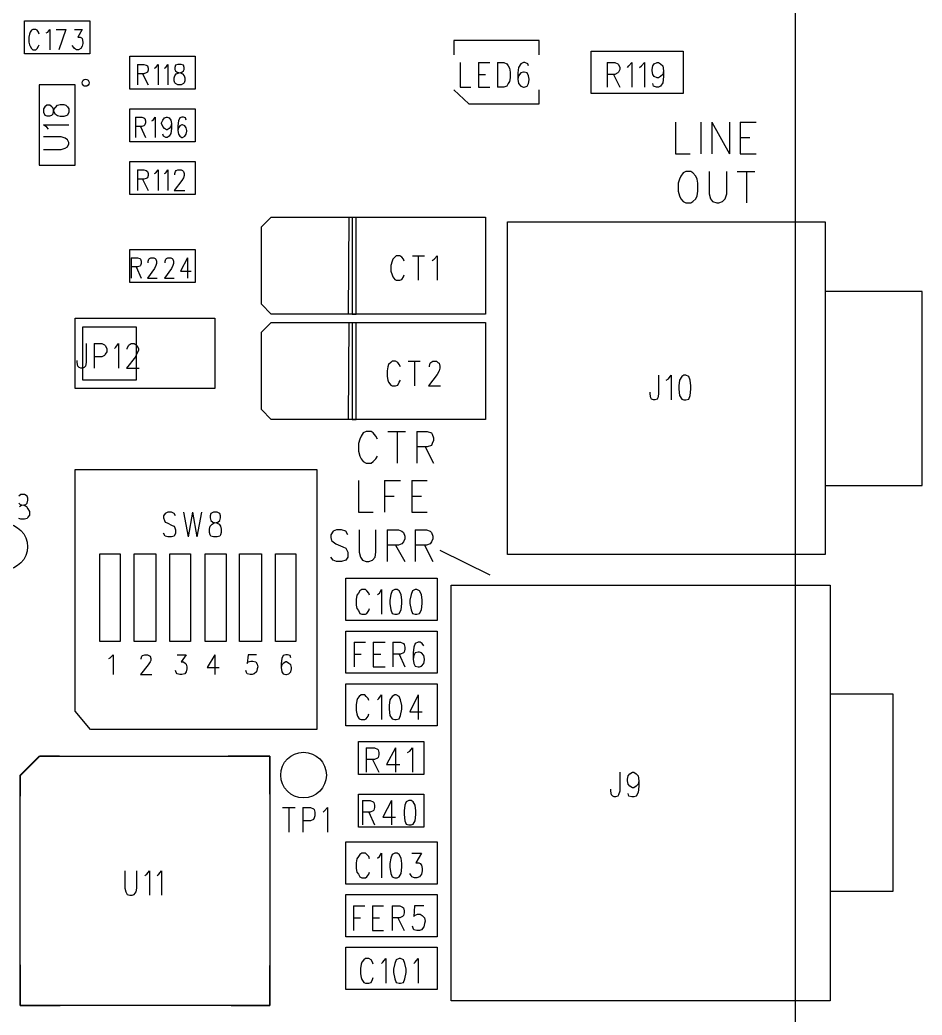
# Model space of a CAD drawing. Extents: x 11.9 to 28.1, y 10.8 to 21.2.
# Drawn here: x 22.345 to 23.628, y 15.75 to 17.166 of the extents above; entities that cross this region are included whole.
import ezdxf

# ---------------------------------------------------------------- set-up
doc = ezdxf.new("R2010")
doc.units = 0
doc.header["$MEASUREMENT"] = 0
doc.layers.add('LAYNR1', color=2, linetype='Continuous')

msp = doc.modelspace()

# ---------------------------------------------------------------- linework, layer by layer
at = {"layer": 'LAYNR1', "color": 7}
for points in [[(23.448, 14.641), (23.448, 20.041)], [(22.351, 17.164), (22.444, 17.164)], [(22.351, 17.117), (22.351, 17.164)], [(22.444, 17.164), (22.444, 17.117)], [(22.369, 17.151), (22.367, 17.152), (22.363, 17.152), (22.361, 17.151), (22.359, 17.148), (22.358, 17.145)], [(22.372, 17.145), (22.371, 17.148), (22.369, 17.151)], [(22.382, 17.147), (22.384, 17.148), (22.387, 17.152), (22.387, 17.123)], [(22.396, 17.152), (22.41, 17.152)], [(22.41, 17.152), (22.4, 17.123)], [(22.422, 17.152), (22.433, 17.152), (22.427, 17.141), (22.43, 17.141), (22.432, 17.14), (22.433, 17.139), (22.434, 17.134), (22.434, 17.132), (22.433, 17.128), (22.431, 17.125), (22.428, 17.123), (22.425, 17.123), (22.422, 17.125), (22.421, 17.126), (22.419, 17.129)], [(22.358, 17.145), (22.357, 17.141), (22.357, 17.134), (22.358, 17.13)], [(23.083, 17.136), (22.962, 17.136)], [(22.962, 17.136), (22.962, 17.116)], [(23.083, 17.116), (23.083, 17.136)], [(22.358, 17.13), (22.359, 17.128), (22.361, 17.125), (22.363, 17.123), (22.367, 17.123), (22.369, 17.125)], [(22.369, 17.125), (22.371, 17.128), (22.372, 17.13)], [(23.157, 17.121), (23.288, 17.121)], [(23.157, 17.061), (23.157, 17.121)], [(23.288, 17.121), (23.288, 17.061)], [(22.444, 17.117), (22.351, 17.117)], [(22.501, 17.067), (22.501, 17.114)], [(22.501, 17.114), (22.594, 17.114)], [(22.594, 17.114), (22.594, 17.067)], [(22.512, 17.102), (22.512, 17.073)], [(22.512, 17.102), (22.521, 17.102), (22.524, 17.101), (22.526, 17.1), (22.527, 17.097), (22.527, 17.094), (22.526, 17.091), (22.524, 17.09), (22.521, 17.089), (22.512, 17.089)], [(22.536, 17.097), (22.538, 17.098), (22.541, 17.102), (22.541, 17.073)], [(22.55, 17.097), (22.552, 17.098), (22.555, 17.102), (22.555, 17.073)], [(22.564, 17.083), (22.565, 17.086), (22.567, 17.089), (22.571, 17.09), (22.575, 17.091), (22.577, 17.093), (22.578, 17.095), (22.578, 17.098), (22.577, 17.101), (22.574, 17.102), (22.569, 17.102)], [(22.569, 17.102), (22.566, 17.101), (22.565, 17.098), (22.565, 17.095), (22.566, 17.093), (22.568, 17.091), (22.573, 17.09), (22.576, 17.089)], [(22.971, 17.105), (22.971, 17.07)], [(22.997, 17.105), (22.997, 17.07)], [(22.997, 17.105), (23.013, 17.105)], [(23.024, 17.105), (23.024, 17.07)], [(23.024, 17.105), (23.033, 17.105)], [(23.033, 17.105), (23.037, 17.103)], [(23.037, 17.103), (23.039, 17.1)], [(23.039, 17.1), (23.041, 17.097)], [(23.041, 17.097), (23.042, 17.091)], [(23.054, 17.098), (23.053, 17.09)], [(23.057, 17.103), (23.054, 17.098)], [(23.061, 17.105), (23.057, 17.103)], [(23.063, 17.105), (23.061, 17.105)], [(23.067, 17.103), (23.063, 17.105)], [(23.068, 17.1), (23.067, 17.103)], [(23.18, 17.105), (23.18, 17.07)], [(23.18, 17.105), (23.191, 17.105), (23.195, 17.103), (23.196, 17.102), (23.198, 17.098), (23.198, 17.095), (23.196, 17.091), (23.195, 17.09), (23.191, 17.088), (23.18, 17.088)], [(23.209, 17.098), (23.211, 17.1), (23.215, 17.105), (23.215, 17.07)], [(23.226, 17.098), (23.229, 17.1), (23.233, 17.105), (23.233, 17.07)], [(23.26, 17.093), (23.259, 17.088), (23.256, 17.085), (23.253, 17.083), (23.251, 17.083), (23.247, 17.085), (23.245, 17.088), (23.244, 17.093), (23.244, 17.095), (23.245, 17.1), (23.247, 17.103), (23.251, 17.105), (23.253, 17.105), (23.256, 17.103), (23.259, 17.1), (23.26, 17.093), (23.26, 17.085), (23.259, 17.076), (23.256, 17.071), (23.253, 17.07), (23.25, 17.07), (23.246, 17.071), (23.245, 17.075)], [(22.519, 17.089), (22.527, 17.073)], [(22.576, 17.089), (22.578, 17.086), (22.579, 17.083), (22.579, 17.079), (22.578, 17.076), (22.577, 17.075), (22.574, 17.073), (22.569, 17.073), (22.566, 17.075), (22.565, 17.076), (22.564, 17.079)], [(22.564, 17.079), (22.564, 17.083)], [(22.997, 17.088), (23.007, 17.088)], [(23.041, 17.078), (23.039, 17.075)], [(23.042, 17.083), (23.041, 17.078)], [(23.042, 17.091), (23.042, 17.083)], [(23.053, 17.09), (23.053, 17.081)], [(23.054, 17.086), (23.053, 17.081)], [(23.053, 17.081), (23.054, 17.075)], [(23.057, 17.09), (23.054, 17.086)], [(23.061, 17.091), (23.057, 17.09)], [(23.062, 17.091), (23.061, 17.091)], [(23.066, 17.09), (23.062, 17.091)], [(23.068, 17.086), (23.066, 17.09)], [(23.069, 17.081), (23.068, 17.086)], [(23.068, 17.075), (23.069, 17.08)], [(23.069, 17.08), (23.069, 17.081)], [(23.189, 17.088), (23.198, 17.07)], [(22.372, 17.073), (22.372, 16.959)], [(22.423, 17.073), (22.372, 17.073)], [(22.423, 16.959), (22.423, 17.073)], [(22.594, 17.067), (22.501, 17.067)], [(22.962, 17.066), (22.983, 17.046)], [(22.971, 17.07), (22.986, 17.07)], [(22.997, 17.07), (23.013, 17.07)], [(23.033, 17.07), (23.024, 17.07)], [(23.037, 17.071), (23.033, 17.07)], [(23.039, 17.075), (23.037, 17.071)], [(23.054, 17.075), (23.057, 17.071)], [(23.057, 17.071), (23.061, 17.07)], [(23.061, 17.07), (23.062, 17.07)], [(23.062, 17.07), (23.066, 17.071)], [(23.066, 17.071), (23.068, 17.075)], [(23.083, 17.046), (23.083, 17.066)], [(23.288, 17.061), (23.157, 17.061)], [(22.501, 17.039), (22.594, 17.039)], [(22.501, 16.992), (22.501, 17.039)], [(22.594, 17.039), (22.594, 16.992)], [(22.983, 17.046), (23.083, 17.046)], [(22.509, 17.027), (22.509, 16.998)], [(22.509, 17.027), (22.518, 17.027), (22.521, 17.026), (22.522, 17.025), (22.523, 17.022), (22.523, 17.019), (22.522, 17.016), (22.521, 17.015), (22.518, 17.014), (22.509, 17.014)], [(22.532, 17.022), (22.534, 17.023), (22.537, 17.027), (22.537, 16.998)], [(22.56, 17.018), (22.559, 17.014), (22.557, 17.011), (22.554, 17.009), (22.553, 17.009), (22.55, 17.011), (22.548, 17.014), (22.546, 17.018), (22.546, 17.019), (22.548, 17.023), (22.55, 17.026), (22.553, 17.027), (22.554, 17.027), (22.557, 17.026), (22.559, 17.023), (22.56, 17.018), (22.56, 17.011), (22.559, 17.004), (22.557, 17), (22.554, 16.998), (22.552, 16.998), (22.549, 17), (22.548, 17.003)], [(22.581, 17.023), (22.58, 17.026), (22.577, 17.027), (22.575, 17.027), (22.572, 17.026), (22.57, 17.022), (22.569, 17.015), (22.569, 17.008), (22.57, 17.003), (22.572, 17), (22.575, 16.998), (22.576, 16.998), (22.579, 17), (22.581, 17.003), (22.582, 17.007), (22.582, 17.008), (22.581, 17.012), (22.579, 17.015), (22.576, 17.016), (22.575, 17.016), (22.572, 17.015), (22.57, 17.012), (22.569, 17.008)], [(22.385, 17.01), (22.383, 17.013), (22.378, 17.016), (22.414, 17.016)], [(22.516, 17.014), (22.523, 16.998)], [(23.277, 17.02), (23.277, 16.975)], [(23.313, 17.02), (23.313, 16.975)], [(23.329, 17.02), (23.329, 16.975)], [(23.329, 17.02), (23.354, 16.975)], [(23.354, 17.02), (23.354, 16.975)], [(23.369, 17.02), (23.369, 16.975)], [(23.369, 17.02), (23.392, 17.02)], [(22.378, 16.981), (22.403, 16.981), (22.409, 16.983), (22.412, 16.985), (22.414, 16.989), (22.414, 16.991), (22.412, 16.995), (22.409, 16.997), (22.403, 16.999), (22.378, 16.999)], [(23.369, 16.998), (23.383, 16.998)], [(22.594, 16.992), (22.501, 16.992)], [(22.501, 16.964), (22.594, 16.964)], [(22.501, 16.917), (22.501, 16.964)], [(22.594, 16.964), (22.594, 16.917)], [(23.277, 16.975), (23.298, 16.975)], [(23.369, 16.975), (23.392, 16.975)], [(22.372, 16.959), (22.423, 16.959)], [(22.512, 16.952), (22.512, 16.923)], [(22.512, 16.952), (22.521, 16.952), (22.524, 16.951), (22.526, 16.95), (22.527, 16.947), (22.527, 16.944), (22.526, 16.941), (22.524, 16.94), (22.521, 16.939), (22.512, 16.939)], [(22.536, 16.947), (22.538, 16.948), (22.541, 16.952), (22.541, 16.923)], [(22.55, 16.947), (22.552, 16.948), (22.555, 16.952), (22.555, 16.923)], [(22.576, 16.951), (22.577, 16.95), (22.578, 16.947), (22.578, 16.944), (22.577, 16.941), (22.575, 16.937), (22.564, 16.923)], [(22.565, 16.945), (22.565, 16.947), (22.566, 16.95), (22.567, 16.951), (22.569, 16.952), (22.574, 16.952), (22.576, 16.951)], [(23.292, 16.95), (23.288, 16.948), (23.285, 16.943), (23.283, 16.939)], [(23.308, 16.939), (23.306, 16.943), (23.302, 16.948), (23.299, 16.95), (23.292, 16.95)], [(23.325, 16.95), (23.325, 16.918), (23.327, 16.911), (23.33, 16.907), (23.336, 16.905)], [(23.339, 16.905), (23.344, 16.907), (23.348, 16.911), (23.35, 16.918), (23.35, 16.95)], [(23.365, 16.95), (23.39, 16.95)], [(23.378, 16.95), (23.378, 16.905)], [(22.519, 16.939), (22.527, 16.923)], [(23.283, 16.939), (23.281, 16.933), (23.281, 16.922)], [(23.309, 16.922), (23.309, 16.933), (23.308, 16.939)], [(22.564, 16.923), (22.579, 16.923)], [(23.281, 16.922), (23.283, 16.915), (23.285, 16.911), (23.288, 16.907), (23.292, 16.905)], [(23.299, 16.905), (23.302, 16.907), (23.306, 16.911), (23.308, 16.915), (23.309, 16.922)], [(22.594, 16.917), (22.501, 16.917)], [(23.292, 16.905), (23.299, 16.905)], [(23.336, 16.905), (23.339, 16.905)], [(22.688, 16.871), (22.702, 16.885)], [(22.702, 16.885), (23.007, 16.885)], [(22.812, 16.747), (22.813, 16.885)], [(22.813, 16.885), (22.817, 16.885)], [(22.817, 16.885), (22.817, 16.747)], [(22.823, 16.747), (22.823, 16.885)], [(23.007, 16.885), (23.007, 16.747)], [(22.688, 16.761), (22.688, 16.871)], [(23.038, 16.405), (23.038, 16.878)], [(23.038, 16.878), (23.49, 16.878)], [(23.49, 16.878), (23.49, 16.405)], [(22.501, 16.792), (22.501, 16.839)], [(22.501, 16.839), (22.594, 16.839)], [(22.594, 16.839), (22.594, 16.792)], [(22.503, 16.827), (22.503, 16.798)], [(22.503, 16.827), (22.512, 16.827), (22.515, 16.826), (22.516, 16.825), (22.517, 16.822), (22.517, 16.819), (22.516, 16.816), (22.515, 16.815), (22.512, 16.814), (22.503, 16.814)], [(22.527, 16.82), (22.527, 16.822), (22.528, 16.825), (22.529, 16.826), (22.531, 16.827), (22.535, 16.827), (22.537, 16.826), (22.538, 16.825), (22.539, 16.822), (22.539, 16.819), (22.538, 16.816), (22.536, 16.812), (22.526, 16.798), (22.54, 16.798)], [(22.551, 16.82), (22.551, 16.822), (22.552, 16.825), (22.553, 16.826), (22.555, 16.827), (22.559, 16.827), (22.561, 16.826), (22.562, 16.825), (22.563, 16.822), (22.563, 16.819), (22.562, 16.816), (22.56, 16.812), (22.55, 16.798), (22.564, 16.798)], [(22.583, 16.827), (22.573, 16.808), (22.588, 16.808)], [(22.583, 16.827), (22.583, 16.798)], [(22.891, 16.822), (22.89, 16.825), (22.888, 16.828), (22.885, 16.83), (22.88, 16.83), (22.878, 16.828), (22.875, 16.825), (22.874, 16.822), (22.872, 16.816), (22.872, 16.808), (22.874, 16.803), (22.875, 16.8), (22.878, 16.796), (22.88, 16.795), (22.885, 16.795), (22.888, 16.796), (22.89, 16.8), (22.891, 16.803)], [(22.903, 16.83), (22.92, 16.83)], [(22.911, 16.83), (22.911, 16.795)], [(22.931, 16.823), (22.934, 16.825), (22.938, 16.83), (22.938, 16.795)], [(22.51, 16.814), (22.517, 16.798)], [(22.594, 16.792), (22.501, 16.792)], [(23.628, 16.779), (23.49, 16.779)], [(23.628, 16.503), (23.628, 16.779)], [(22.702, 16.747), (22.688, 16.761)], [(22.423, 16.741), (22.622, 16.741)], [(22.423, 16.641), (22.423, 16.741)], [(22.622, 16.741), (22.622, 16.641)], [(23.007, 16.747), (22.702, 16.747)], [(22.817, 16.747), (22.823, 16.747)], [(22.434, 16.729), (22.51, 16.729)], [(22.434, 16.653), (22.434, 16.729)], [(22.51, 16.729), (22.51, 16.653)], [(22.688, 16.721), (22.702, 16.735)], [(22.702, 16.735), (23.007, 16.735)], [(22.812, 16.597), (22.813, 16.735)], [(22.813, 16.735), (22.817, 16.735)], [(22.817, 16.735), (22.817, 16.597)], [(22.823, 16.597), (22.823, 16.735)], [(23.007, 16.735), (23.007, 16.597)], [(22.688, 16.611), (22.688, 16.721)], [(22.439, 16.705), (22.439, 16.678), (22.438, 16.673), (22.436, 16.671), (22.434, 16.67), (22.431, 16.67), (22.429, 16.671), (22.427, 16.673), (22.426, 16.678), (22.426, 16.681)], [(22.45, 16.705), (22.45, 16.67)], [(22.45, 16.705), (22.461, 16.705), (22.465, 16.703), (22.466, 16.702), (22.468, 16.698), (22.468, 16.693), (22.466, 16.69), (22.465, 16.688), (22.461, 16.686), (22.45, 16.686)], [(22.479, 16.698), (22.481, 16.7), (22.485, 16.705), (22.485, 16.67)], [(22.497, 16.697), (22.497, 16.698), (22.499, 16.702), (22.5, 16.703), (22.503, 16.705), (22.507, 16.705), (22.51, 16.703), (22.511, 16.702), (22.513, 16.698), (22.513, 16.695), (22.511, 16.691), (22.509, 16.686), (22.496, 16.67), (22.514, 16.67)], [(22.868, 16.672), (22.867, 16.666)], [(22.869, 16.675), (22.868, 16.672)], [(22.872, 16.678), (22.869, 16.675)], [(22.874, 16.68), (22.872, 16.678)], [(22.879, 16.68), (22.874, 16.68)], [(22.882, 16.678), (22.879, 16.68)], [(22.884, 16.675), (22.882, 16.678)], [(22.886, 16.672), (22.884, 16.675)], [(22.897, 16.68), (22.914, 16.68)], [(22.906, 16.68), (22.906, 16.645)], [(22.927, 16.673), (22.928, 16.677)], [(22.927, 16.672), (22.927, 16.673)], [(22.928, 16.677), (22.929, 16.678)], [(22.929, 16.678), (22.932, 16.68)], [(22.932, 16.68), (22.937, 16.68)], [(22.937, 16.68), (22.939, 16.678)], [(22.939, 16.678), (22.941, 16.677)], [(22.941, 16.677), (22.942, 16.673)], [(22.942, 16.67), (22.941, 16.666)], [(22.942, 16.673), (22.942, 16.67)], [(22.51, 16.653), (22.434, 16.653)], [(22.867, 16.666), (22.867, 16.658)], [(22.867, 16.658), (22.868, 16.653)], [(22.868, 16.653), (22.869, 16.65)], [(22.884, 16.65), (22.886, 16.653)], [(22.938, 16.661), (22.926, 16.645)], [(22.941, 16.666), (22.938, 16.661)], [(23.253, 16.66), (23.253, 16.633)], [(23.264, 16.653), (23.267, 16.655)], [(23.267, 16.655), (23.271, 16.66)], [(23.271, 16.66), (23.271, 16.625)], [(23.283, 16.653), (23.282, 16.645)], [(23.286, 16.658), (23.283, 16.653)], [(23.289, 16.66), (23.286, 16.658)], [(23.292, 16.66), (23.289, 16.66)], [(23.296, 16.658), (23.292, 16.66)], [(23.298, 16.653), (23.296, 16.658)], [(23.299, 16.645), (23.298, 16.653)], [(22.622, 16.641), (22.423, 16.641)], [(22.869, 16.65), (22.872, 16.646)], [(22.872, 16.646), (22.874, 16.645)], [(22.874, 16.645), (22.879, 16.645)], [(22.879, 16.645), (22.882, 16.646)], [(22.882, 16.646), (22.884, 16.65)], [(22.926, 16.645), (22.943, 16.645)], [(23.282, 16.645), (23.282, 16.64)], [(23.282, 16.64), (23.283, 16.631)], [(23.298, 16.631), (23.299, 16.64)], [(23.299, 16.64), (23.299, 16.645)], [(23.241, 16.633), (23.241, 16.636)], [(23.242, 16.628), (23.241, 16.633)], [(23.243, 16.626), (23.242, 16.628)], [(23.246, 16.625), (23.243, 16.626)], [(23.248, 16.625), (23.246, 16.625)], [(23.251, 16.626), (23.248, 16.625)], [(23.252, 16.628), (23.251, 16.626)], [(23.253, 16.633), (23.252, 16.628)], [(23.283, 16.631), (23.286, 16.626)], [(23.286, 16.626), (23.289, 16.625)], [(23.289, 16.625), (23.292, 16.625)], [(23.292, 16.625), (23.296, 16.626)], [(23.296, 16.626), (23.298, 16.631)], [(22.702, 16.597), (22.688, 16.611)], [(23.007, 16.597), (22.702, 16.597)], [(22.817, 16.597), (22.823, 16.597)], [(22.828, 16.569), (22.826, 16.563), (22.826, 16.552)], [(22.853, 16.569), (22.851, 16.573), (22.847, 16.578), (22.844, 16.58), (22.837, 16.58), (22.833, 16.578), (22.83, 16.573), (22.828, 16.569)], [(22.868, 16.58), (22.893, 16.58)], [(22.881, 16.58), (22.881, 16.535)], [(22.909, 16.58), (22.909, 16.535)], [(22.909, 16.58), (22.924, 16.58), (22.93, 16.578), (22.931, 16.576), (22.933, 16.571), (22.933, 16.567), (22.931, 16.563), (22.93, 16.56), (22.924, 16.558), (22.909, 16.558)], [(22.921, 16.558), (22.933, 16.535)], [(22.826, 16.552), (22.828, 16.545), (22.83, 16.541), (22.833, 16.537), (22.837, 16.535)], [(22.844, 16.535), (22.847, 16.537), (22.851, 16.541), (22.853, 16.545)], [(22.423, 16.526), (22.767, 16.526)], [(22.423, 16.182), (22.423, 16.526)], [(22.767, 16.526), (22.767, 16.156)], [(22.837, 16.535), (22.844, 16.535)], [(22.826, 16.51), (22.826, 16.465)], [(22.863, 16.51), (22.863, 16.465)], [(22.863, 16.51), (22.886, 16.51)], [(22.902, 16.51), (22.902, 16.465)], [(22.902, 16.51), (22.924, 16.51)], [(23.49, 16.503), (23.628, 16.503)], [(22.344, 16.473), (22.347, 16.475), (22.353, 16.476), (22.355, 16.478), (22.356, 16.482), (22.356, 16.485), (22.355, 16.488), (22.351, 16.49), (22.346, 16.49), (22.346, 16.49), (22.343, 16.488)], [(22.863, 16.488), (22.877, 16.488)], [(22.902, 16.488), (22.916, 16.488)], [(22.343, 16.478), (22.345, 16.476), (22.35, 16.475), (22.354, 16.473), (22.356, 16.47), (22.358, 16.466), (22.358, 16.461), (22.356, 16.458), (22.355, 16.456), (22.351, 16.455), (22.346, 16.455), (22.343, 16.456)], [(22.566, 16.46), (22.564, 16.463), (22.56, 16.465), (22.555, 16.465), (22.551, 16.463), (22.549, 16.46), (22.549, 16.457), (22.55, 16.453), (22.551, 16.451), (22.554, 16.45), (22.561, 16.446), (22.564, 16.445), (22.565, 16.443), (22.566, 16.44), (22.566, 16.435), (22.564, 16.431), (22.56, 16.43), (22.555, 16.43), (22.551, 16.431), (22.549, 16.435)], [(22.577, 16.465), (22.584, 16.43)], [(22.59, 16.465), (22.584, 16.43)], [(22.59, 16.465), (22.596, 16.43)], [(22.603, 16.465), (22.596, 16.43)], [(22.826, 16.465), (22.847, 16.465)], [(22.902, 16.465), (22.924, 16.465)], [(22.811, 16.433), (22.808, 16.438), (22.802, 16.44), (22.795, 16.44), (22.79, 16.438), (22.787, 16.433), (22.787, 16.429)], [(22.827, 16.44), (22.827, 16.408), (22.829, 16.401), (22.832, 16.397), (22.837, 16.395)], [(22.841, 16.395), (22.846, 16.397), (22.85, 16.401), (22.851, 16.408), (22.851, 16.44)], [(22.867, 16.44), (22.867, 16.395)], [(22.867, 16.44), (22.883, 16.44), (22.888, 16.438), (22.89, 16.436), (22.892, 16.431), (22.892, 16.427), (22.89, 16.423), (22.888, 16.42), (22.883, 16.418), (22.867, 16.418)], [(22.907, 16.44), (22.907, 16.395)], [(22.907, 16.44), (22.923, 16.44), (22.928, 16.438), (22.93, 16.436), (22.932, 16.431), (22.932, 16.427), (22.93, 16.423), (22.928, 16.42), (22.923, 16.418), (22.907, 16.418)], [(22.787, 16.429), (22.788, 16.425), (22.79, 16.423), (22.794, 16.42), (22.804, 16.416), (22.808, 16.414), (22.809, 16.412)], [(22.809, 16.412), (22.811, 16.408), (22.811, 16.401), (22.808, 16.397), (22.802, 16.395)], [(22.879, 16.418), (22.892, 16.395)], [(22.92, 16.418), (22.932, 16.395)], [(22.458, 16.406), (22.487, 16.406)], [(22.458, 16.281), (22.458, 16.406)], [(22.487, 16.406), (22.487, 16.281)], [(22.507, 16.406), (22.538, 16.406)], [(22.507, 16.281), (22.507, 16.406)], [(22.538, 16.406), (22.538, 16.281)], [(22.558, 16.406), (22.587, 16.406)], [(22.558, 16.281), (22.558, 16.406)], [(22.587, 16.406), (22.587, 16.281)], [(22.608, 16.406), (22.638, 16.406)], [(22.608, 16.281), (22.608, 16.406)], [(22.638, 16.406), (22.638, 16.281)], [(22.657, 16.406), (22.688, 16.406)], [(22.657, 16.281), (22.657, 16.406)], [(22.688, 16.406), (22.688, 16.281)], [(22.708, 16.406), (22.737, 16.406)], [(22.708, 16.281), (22.708, 16.406)], [(22.737, 16.406), (22.737, 16.281)], [(22.795, 16.395), (22.79, 16.397), (22.787, 16.401)], [(22.942, 16.411), (23.013, 16.376)], [(23.49, 16.405), (23.038, 16.405)], [(22.802, 16.395), (22.795, 16.395)], [(22.837, 16.395), (22.841, 16.395)], [(22.808, 16.311), (22.808, 16.371)], [(22.808, 16.371), (22.938, 16.371)], [(22.938, 16.371), (22.938, 16.311)], [(22.831, 16.355), (22.828, 16.353)], [(22.836, 16.355), (22.831, 16.355)], [(22.838, 16.353), (22.836, 16.355)], [(22.856, 16.35), (22.859, 16.355)], [(22.859, 16.355), (22.859, 16.32)], [(22.878, 16.355), (22.874, 16.353)], [(22.881, 16.355), (22.878, 16.355)], [(22.884, 16.353), (22.881, 16.355)], [(22.907, 16.355), (22.903, 16.353)], [(22.909, 16.355), (22.907, 16.355)], [(22.913, 16.353), (22.909, 16.355)], [(22.958, 15.77), (22.958, 16.361)], [(22.958, 16.361), (23.497, 16.361)], [(23.497, 16.361), (23.497, 15.77)], [(22.824, 16.347), (22.823, 16.341)], [(22.823, 16.341), (22.823, 16.333)], [(22.826, 16.35), (22.824, 16.347)], [(22.828, 16.353), (22.826, 16.35)], [(22.841, 16.35), (22.838, 16.353)], [(22.842, 16.347), (22.841, 16.35)], [(22.853, 16.348), (22.856, 16.35)], [(22.872, 16.348), (22.871, 16.34)], [(22.874, 16.353), (22.872, 16.348)], [(22.887, 16.348), (22.884, 16.353)], [(22.888, 16.34), (22.887, 16.348)], [(22.901, 16.348), (22.899, 16.34)], [(22.903, 16.353), (22.901, 16.348)], [(22.916, 16.348), (22.913, 16.353)], [(22.917, 16.34), (22.916, 16.348)], [(22.823, 16.333), (22.824, 16.328)], [(22.824, 16.328), (22.826, 16.325)], [(22.841, 16.325), (22.842, 16.328)], [(22.871, 16.34), (22.871, 16.335)], [(22.871, 16.335), (22.872, 16.326)], [(22.887, 16.326), (22.888, 16.335)], [(22.888, 16.335), (22.888, 16.34)], [(22.899, 16.34), (22.899, 16.335)], [(22.899, 16.335), (22.901, 16.326)], [(22.916, 16.326), (22.917, 16.335)], [(22.917, 16.335), (22.917, 16.34)], [(22.826, 16.325), (22.828, 16.321)], [(22.828, 16.321), (22.831, 16.32)], [(22.831, 16.32), (22.836, 16.32)], [(22.836, 16.32), (22.838, 16.321)], [(22.838, 16.321), (22.841, 16.325)], [(22.872, 16.326), (22.874, 16.321)], [(22.874, 16.321), (22.878, 16.32)], [(22.878, 16.32), (22.881, 16.32)], [(22.881, 16.32), (22.884, 16.321)], [(22.884, 16.321), (22.887, 16.326)], [(22.901, 16.326), (22.903, 16.321)], [(22.903, 16.321), (22.907, 16.32)], [(22.907, 16.32), (22.909, 16.32)], [(22.909, 16.32), (22.913, 16.321)], [(22.913, 16.321), (22.916, 16.326)], [(22.938, 16.311), (22.808, 16.311)], [(22.808, 16.296), (22.938, 16.296)], [(22.808, 16.236), (22.808, 16.296)], [(22.938, 16.296), (22.938, 16.236)], [(22.487, 16.281), (22.458, 16.281)], [(22.538, 16.281), (22.507, 16.281)], [(22.587, 16.281), (22.558, 16.281)], [(22.638, 16.281), (22.608, 16.281)], [(22.688, 16.281), (22.657, 16.281)], [(22.737, 16.281), (22.708, 16.281)], [(22.82, 16.28), (22.82, 16.245)], [(22.82, 16.28), (22.836, 16.28)], [(22.847, 16.28), (22.847, 16.245)], [(22.847, 16.28), (22.864, 16.28)], [(22.875, 16.28), (22.875, 16.245)], [(22.875, 16.28), (22.886, 16.28), (22.89, 16.278), (22.891, 16.277), (22.892, 16.273), (22.892, 16.27), (22.891, 16.266), (22.89, 16.265), (22.886, 16.263), (22.875, 16.263)], [(22.919, 16.275), (22.917, 16.278), (22.914, 16.28), (22.911, 16.28), (22.907, 16.278), (22.905, 16.273), (22.904, 16.265), (22.904, 16.256), (22.905, 16.25), (22.907, 16.246), (22.911, 16.245), (22.913, 16.245), (22.916, 16.246), (22.919, 16.25), (22.92, 16.255), (22.92, 16.256), (22.919, 16.261), (22.916, 16.265), (22.913, 16.266), (22.911, 16.266), (22.907, 16.265), (22.905, 16.261), (22.904, 16.256)], [(22.471, 16.257), (22.473, 16.258), (22.477, 16.262), (22.477, 16.234)], [(22.517, 16.256), (22.517, 16.257), (22.518, 16.26), (22.519, 16.261), (22.522, 16.262), (22.526, 16.262), (22.528, 16.261), (22.53, 16.26), (22.531, 16.257), (22.531, 16.254), (22.53, 16.252), (22.527, 16.248), (22.516, 16.234)], [(22.568, 16.262), (22.581, 16.262), (22.574, 16.252), (22.577, 16.252), (22.58, 16.25), (22.581, 16.249), (22.582, 16.245)], [(22.622, 16.262), (22.611, 16.244), (22.628, 16.244)], [(22.622, 16.262), (22.622, 16.234)], [(22.681, 16.262), (22.669, 16.262), (22.668, 16.25), (22.669, 16.252), (22.673, 16.253), (22.676, 16.253), (22.68, 16.252), (22.682, 16.249), (22.683, 16.245)], [(22.73, 16.258), (22.729, 16.261), (22.725, 16.262), (22.723, 16.262), (22.719, 16.261), (22.717, 16.257), (22.716, 16.25), (22.716, 16.244), (22.717, 16.238), (22.719, 16.235), (22.723, 16.234)], [(22.82, 16.263), (22.83, 16.263)], [(22.847, 16.263), (22.858, 16.263)], [(22.884, 16.263), (22.892, 16.245)], [(22.582, 16.245), (22.582, 16.242), (22.581, 16.238), (22.579, 16.235), (22.575, 16.234)], [(22.683, 16.245), (22.682, 16.242), (22.681, 16.238), (22.678, 16.235), (22.675, 16.234)], [(22.724, 16.234), (22.727, 16.235), (22.73, 16.238), (22.731, 16.242), (22.731, 16.244), (22.73, 16.248), (22.727, 16.25), (22.724, 16.252), (22.723, 16.252), (22.719, 16.25), (22.717, 16.248), (22.716, 16.244)], [(22.847, 16.245), (22.864, 16.245)], [(22.516, 16.234), (22.532, 16.234)], [(22.572, 16.234), (22.568, 16.235), (22.567, 16.237), (22.566, 16.24)], [(22.575, 16.234), (22.572, 16.234)], [(22.672, 16.234), (22.668, 16.235), (22.667, 16.237), (22.666, 16.24)], [(22.675, 16.234), (22.672, 16.234)], [(22.723, 16.234), (22.724, 16.234)], [(22.938, 16.236), (22.808, 16.236)], [(22.808, 16.161), (22.808, 16.221)], [(22.808, 16.221), (22.938, 16.221)], [(22.938, 16.221), (22.938, 16.161)], [(22.841, 16.197), (22.84, 16.2), (22.837, 16.203), (22.835, 16.205), (22.83, 16.205), (22.827, 16.203), (22.825, 16.2), (22.824, 16.197), (22.823, 16.191), (22.823, 16.183), (22.824, 16.178), (22.825, 16.175), (22.827, 16.171), (22.83, 16.17), (22.835, 16.17), (22.837, 16.171), (22.84, 16.175), (22.841, 16.178)], [(22.853, 16.198), (22.855, 16.2), (22.859, 16.205), (22.859, 16.17)], [(22.911, 16.205), (22.899, 16.181), (22.917, 16.181)], [(22.911, 16.205), (22.911, 16.17)], [(23.587, 16.206), (23.497, 16.206)], [(23.587, 15.926), (23.587, 16.206)], [(22.445, 16.156), (22.423, 16.182)], [(22.938, 16.161), (22.808, 16.161)], [(22.767, 16.156), (22.445, 16.156)], [(22.826, 16.139), (22.919, 16.139)], [(22.826, 16.092), (22.826, 16.139)], [(22.837, 16.13), (22.837, 16.095)], [(22.837, 16.13), (22.849, 16.13), (22.853, 16.128), (22.854, 16.127), (22.855, 16.123), (22.855, 16.12), (22.854, 16.116), (22.853, 16.115), (22.849, 16.113), (22.837, 16.113)], [(22.879, 16.13), (22.866, 16.106), (22.885, 16.106)], [(22.879, 16.13), (22.879, 16.095)], [(22.896, 16.123), (22.899, 16.125), (22.903, 16.13), (22.903, 16.095)], [(22.919, 16.139), (22.919, 16.092)], [(22.373, 16.118), (22.345, 16.09)], [(22.345, 16.091), (22.372, 16.118)], [(22.372, 16.118), (22.7, 16.118)], [(22.401, 16.118), (22.373, 16.118)], [(22.7, 16.118), (22.641, 16.118)], [(22.7, 16.064), (22.7, 16.118)], [(22.7, 16.118), (22.7, 15.763)], [(22.846, 16.113), (22.855, 16.095)], [(22.345, 15.763), (22.345, 16.091)], [(22.345, 16.09), (22.345, 16.061)], [(22.919, 16.092), (22.826, 16.092)], [(23.198, 16.095), (23.198, 16.068), (23.196, 16.063), (23.195, 16.061), (23.192, 16.06), (23.19, 16.06), (23.188, 16.061), (23.186, 16.063), (23.185, 16.068), (23.185, 16.071)], [(23.225, 16.083), (23.224, 16.078), (23.221, 16.075), (23.218, 16.073), (23.216, 16.073), (23.212, 16.075), (23.21, 16.078), (23.209, 16.083), (23.209, 16.085), (23.21, 16.09), (23.212, 16.093), (23.216, 16.095), (23.218, 16.095), (23.221, 16.093), (23.224, 16.09), (23.225, 16.083), (23.225, 16.075), (23.224, 16.066), (23.221, 16.061), (23.218, 16.06), (23.215, 16.06), (23.211, 16.061), (23.21, 16.065)], [(22.826, 16.064), (22.919, 16.064)], [(22.826, 16.017), (22.826, 16.064)], [(22.919, 16.064), (22.919, 16.017)], [(22.718, 16.045), (22.736, 16.045)], [(22.727, 16.045), (22.727, 16.01)], [(22.747, 16.045), (22.747, 16.01)], [(22.747, 16.045), (22.758, 16.045)], [(22.758, 16.045), (22.762, 16.043)], [(22.778, 16.04), (22.782, 16.045)], [(22.782, 16.045), (22.782, 16.01)], [(22.832, 16.055), (22.832, 16.02)], [(22.832, 16.055), (22.843, 16.055)], [(22.843, 16.055), (22.847, 16.053)], [(22.847, 16.053), (22.848, 16.052)], [(22.848, 16.052), (22.849, 16.048)], [(22.849, 16.045), (22.848, 16.041)], [(22.849, 16.048), (22.849, 16.045)], [(22.873, 16.055), (22.861, 16.031)], [(22.873, 16.055), (22.873, 16.02)], [(22.892, 16.048), (22.891, 16.04)], [(22.894, 16.053), (22.892, 16.048)], [(22.898, 16.055), (22.894, 16.053)], [(22.901, 16.055), (22.898, 16.055)], [(22.904, 16.053), (22.901, 16.055)], [(22.907, 16.048), (22.904, 16.053)], [(22.908, 16.04), (22.907, 16.048)], [(22.762, 16.043), (22.763, 16.042)], [(22.763, 16.03), (22.762, 16.028)], [(22.763, 16.042), (22.764, 16.038)], [(22.764, 16.033), (22.763, 16.03)], [(22.764, 16.038), (22.764, 16.033)], [(22.776, 16.038), (22.778, 16.04)], [(22.843, 16.038), (22.832, 16.038)], [(22.841, 16.038), (22.849, 16.02)], [(22.847, 16.04), (22.843, 16.038)], [(22.848, 16.041), (22.847, 16.04)], [(22.861, 16.031), (22.879, 16.031)], [(22.891, 16.04), (22.891, 16.035)], [(22.891, 16.035), (22.892, 16.026)], [(22.907, 16.026), (22.908, 16.035)], [(22.908, 16.035), (22.908, 16.04)], [(22.758, 16.026), (22.747, 16.026)], [(22.762, 16.028), (22.758, 16.026)], [(22.919, 16.017), (22.826, 16.017)], [(22.892, 16.026), (22.894, 16.021)], [(22.894, 16.021), (22.898, 16.02)], [(22.898, 16.02), (22.901, 16.02)], [(22.901, 16.02), (22.904, 16.021)], [(22.904, 16.021), (22.907, 16.026)], [(22.808, 15.936), (22.808, 15.996)], [(22.808, 15.996), (22.938, 15.996)], [(22.938, 15.996), (22.938, 15.936)], [(22.826, 15.975), (22.824, 15.972)], [(22.828, 15.978), (22.826, 15.975)], [(22.831, 15.98), (22.828, 15.978)], [(22.836, 15.98), (22.831, 15.98)], [(22.838, 15.978), (22.836, 15.98)], [(22.841, 15.975), (22.838, 15.978)], [(22.842, 15.972), (22.841, 15.975)], [(22.853, 15.973), (22.856, 15.975)], [(22.856, 15.975), (22.859, 15.98)], [(22.859, 15.98), (22.859, 15.945)], [(22.872, 15.973), (22.871, 15.965)], [(22.874, 15.978), (22.872, 15.973)], [(22.878, 15.98), (22.874, 15.978)], [(22.881, 15.98), (22.878, 15.98)], [(22.884, 15.978), (22.881, 15.98)], [(22.887, 15.973), (22.884, 15.978)], [(22.888, 15.965), (22.887, 15.973)], [(22.902, 15.98), (22.916, 15.98)], [(22.916, 15.98), (22.908, 15.966)], [(22.824, 15.972), (22.823, 15.966)], [(22.823, 15.966), (22.823, 15.958)], [(22.871, 15.965), (22.871, 15.96)], [(22.871, 15.96), (22.872, 15.951)], [(22.887, 15.951), (22.888, 15.96)], [(22.888, 15.96), (22.888, 15.965)], [(22.908, 15.966), (22.912, 15.966)], [(22.912, 15.966), (22.914, 15.965)], [(22.914, 15.965), (22.916, 15.963)], [(22.916, 15.963), (22.917, 15.958)], [(22.494, 15.955), (22.494, 15.93), (22.495, 15.925), (22.497, 15.921), (22.501, 15.92), (22.504, 15.92), (22.507, 15.921), (22.51, 15.925), (22.511, 15.93), (22.511, 15.955)], [(22.522, 15.948), (22.525, 15.95), (22.529, 15.955), (22.529, 15.92)], [(22.54, 15.948), (22.542, 15.95), (22.546, 15.955), (22.546, 15.92)], [(22.823, 15.958), (22.824, 15.953)], [(22.824, 15.953), (22.826, 15.95)], [(22.826, 15.95), (22.828, 15.946)], [(22.828, 15.946), (22.831, 15.945)], [(22.831, 15.945), (22.836, 15.945)], [(22.836, 15.945), (22.838, 15.946)], [(22.838, 15.946), (22.841, 15.95)], [(22.841, 15.95), (22.842, 15.953)], [(22.872, 15.951), (22.874, 15.946)], [(22.874, 15.946), (22.878, 15.945)], [(22.878, 15.945), (22.881, 15.945)], [(22.881, 15.945), (22.884, 15.946)], [(22.884, 15.946), (22.887, 15.951)], [(22.901, 15.948), (22.899, 15.951)], [(22.902, 15.946), (22.901, 15.948)], [(22.906, 15.945), (22.902, 15.946)], [(22.909, 15.945), (22.906, 15.945)], [(22.913, 15.946), (22.909, 15.945)], [(22.916, 15.95), (22.913, 15.946)], [(22.917, 15.955), (22.916, 15.95)], [(22.917, 15.958), (22.917, 15.955)], [(22.938, 15.936), (22.808, 15.936)], [(22.808, 15.921), (22.938, 15.921)], [(22.808, 15.861), (22.808, 15.921)], [(22.938, 15.921), (22.938, 15.861)], [(23.497, 15.926), (23.587, 15.926)], [(22.819, 15.905), (22.819, 15.87)], [(22.819, 15.905), (22.835, 15.905)], [(22.846, 15.905), (22.846, 15.87)], [(22.846, 15.905), (22.862, 15.905)], [(22.874, 15.905), (22.874, 15.87)], [(22.874, 15.905), (22.885, 15.905), (22.889, 15.903), (22.89, 15.902), (22.891, 15.898), (22.891, 15.895), (22.89, 15.891), (22.889, 15.89), (22.885, 15.888), (22.874, 15.888)], [(22.919, 15.905), (22.906, 15.905), (22.905, 15.89), (22.906, 15.891), (22.91, 15.893), (22.914, 15.893), (22.917, 15.891), (22.92, 15.888), (22.921, 15.883), (22.92, 15.88), (22.919, 15.875), (22.916, 15.871), (22.913, 15.87), (22.909, 15.87), (22.905, 15.871), (22.904, 15.873), (22.903, 15.876)], [(22.819, 15.888), (22.829, 15.888)], [(22.846, 15.888), (22.856, 15.888)], [(22.882, 15.888), (22.891, 15.87)], [(22.938, 15.861), (22.808, 15.861)], [(22.846, 15.87), (22.862, 15.87)], [(22.808, 15.786), (22.808, 15.846)], [(22.808, 15.846), (22.938, 15.846)], [(22.938, 15.846), (22.938, 15.786)], [(22.345, 15.821), (22.345, 15.763)], [(22.7, 15.763), (22.7, 15.82)], [(22.847, 15.822), (22.846, 15.825), (22.844, 15.828), (22.841, 15.83), (22.836, 15.83), (22.834, 15.828), (22.831, 15.825), (22.83, 15.822), (22.829, 15.816), (22.829, 15.808), (22.83, 15.803), (22.831, 15.8), (22.834, 15.796), (22.836, 15.795), (22.841, 15.795), (22.844, 15.796), (22.846, 15.8), (22.847, 15.803)], [(22.859, 15.823), (22.861, 15.825), (22.865, 15.83), (22.865, 15.795)], [(22.905, 15.823), (22.907, 15.825), (22.911, 15.83), (22.911, 15.795)], [(22.938, 15.786), (22.808, 15.786)], [(22.345, 15.763), (22.402, 15.763)], [(22.7, 15.763), (22.345, 15.763)], [(22.645, 15.763), (22.7, 15.763)], [(23.497, 15.77), (22.958, 15.77)]]:
    msp.add_lwpolyline(points, dxfattribs=at)
for points in [[(22.378, 17.034), (22.38, 17.03), (22.383, 17.029), (22.387, 17.029), (22.39, 17.03), (22.392, 17.032), (22.393, 17.038), (22.395, 17.041), (22.398, 17.044), (22.402, 17.045), (22.407, 17.045), (22.41, 17.044), (22.412, 17.042), (22.414, 17.039), (22.414, 17.034), (22.412, 17.03), (22.41, 17.029), (22.407, 17.028), (22.402, 17.028), (22.398, 17.029), (22.395, 17.031), (22.393, 17.035), (22.392, 17.04), (22.39, 17.042), (22.387, 17.044), (22.383, 17.044), (22.38, 17.042), (22.378, 17.039), (22.378, 17.034)], [(22.62, 16.465), (22.616, 16.463), (22.615, 16.46), (22.615, 16.457), (22.616, 16.453), (22.619, 16.451), (22.624, 16.45), (22.628, 16.448), (22.63, 16.445), (22.631, 16.441), (22.631, 16.436), (22.63, 16.433), (22.629, 16.431), (22.625, 16.43), (22.62, 16.43), (22.616, 16.431), (22.615, 16.433), (22.614, 16.436), (22.614, 16.441), (22.615, 16.445), (22.618, 16.448), (22.621, 16.45), (22.626, 16.451), (22.629, 16.453), (22.63, 16.457), (22.63, 16.46), (22.629, 16.463), (22.625, 16.465), (22.62, 16.465)], [(22.878, 16.205), (22.874, 16.203), (22.871, 16.198), (22.87, 16.19), (22.87, 16.185), (22.871, 16.176), (22.874, 16.171), (22.878, 16.17), (22.88, 16.17), (22.884, 16.171), (22.886, 16.176), (22.888, 16.185), (22.888, 16.19), (22.886, 16.198), (22.884, 16.203), (22.88, 16.205), (22.878, 16.205)], [(22.884, 15.83), (22.88, 15.828), (22.878, 15.823), (22.876, 15.815), (22.876, 15.81), (22.878, 15.801), (22.88, 15.796), (22.884, 15.795), (22.886, 15.795), (22.89, 15.796), (22.892, 15.801), (22.894, 15.81), (22.894, 15.815), (22.892, 15.823), (22.89, 15.828), (22.886, 15.83), (22.884, 15.83)]]:
    msp.add_lwpolyline(points, close=True, dxfattribs=at)
for centre, radius in [((22.438, 17.076), 0.005), ((22.323, 16.416), 0.0325), ((22.748, 16.091), 0.0325)]:
    msp.add_circle(centre, radius, dxfattribs=at)

doc.saveas('drawing.dxf')
